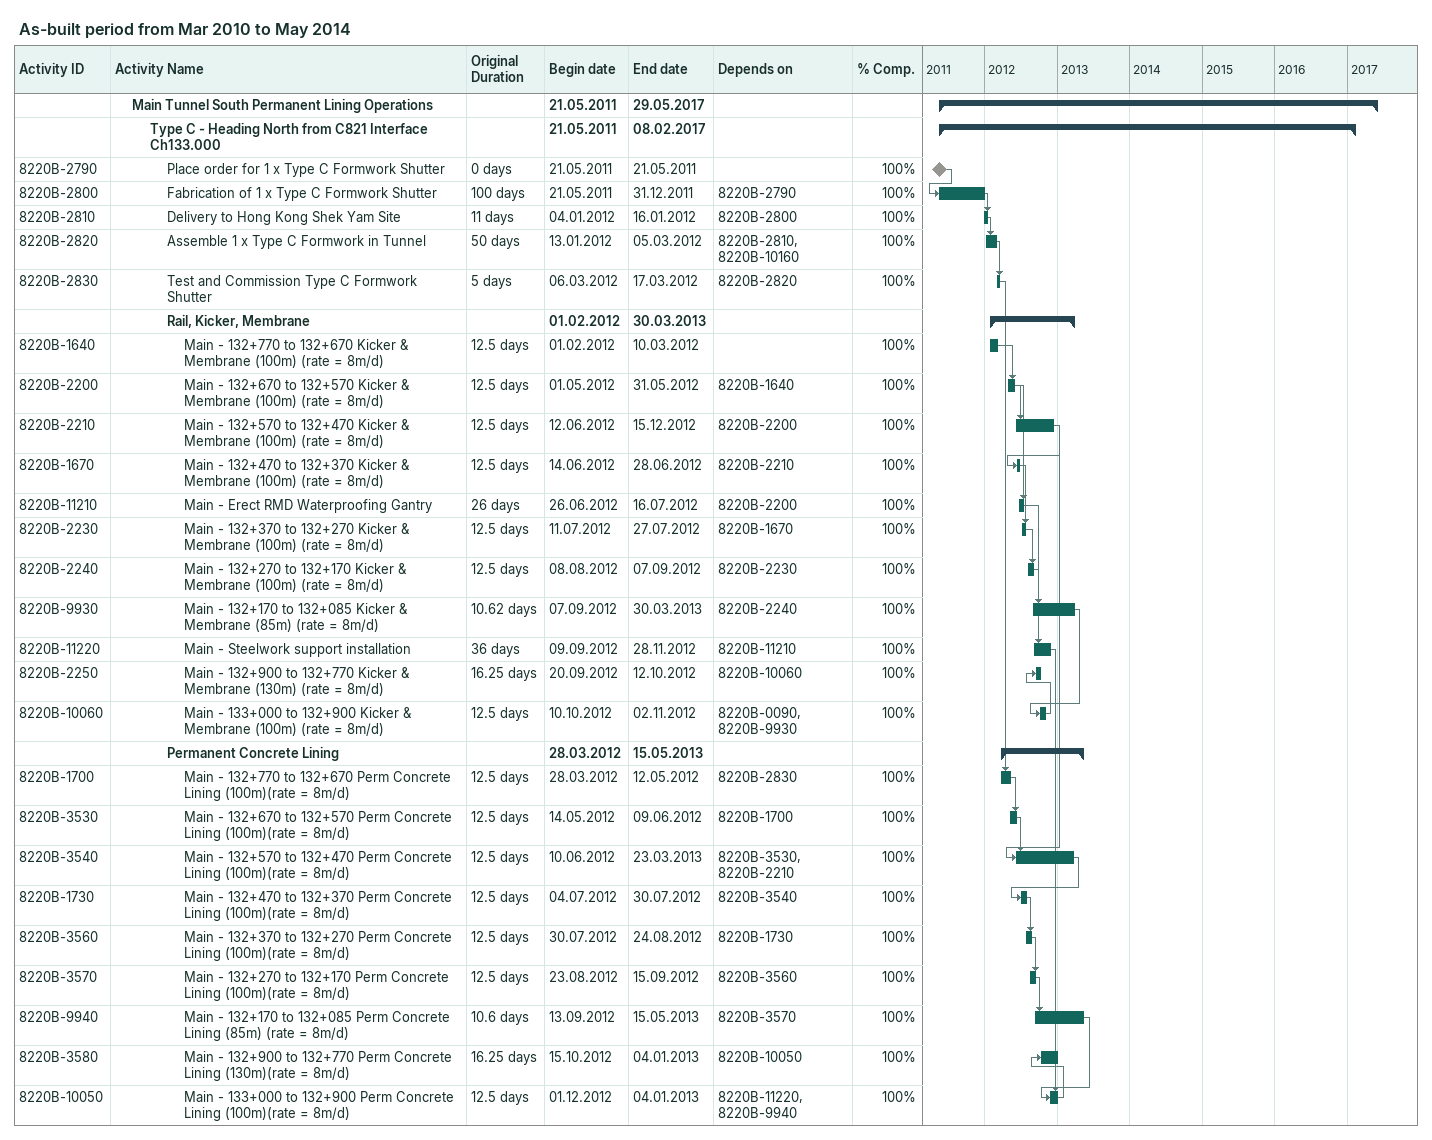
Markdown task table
As-built period from Mar 2010 to May 2014

| ID | Level | Task | Original duration | Start | Finish | Predecessors | % complete |
|---|---|---|---|---|---|---|---|
|  | 2 | **Main Tunnel South Permanent Lining Operations** |  | 2011-05-21 | 2017-05-29 |  |  |
|  | 3 | **Type C - Heading North from C821 Interface Ch133.000** |  | 2011-05-21 | 2017-02-08 |  |  |
| 8220B-2790 | 4 | Place order for 1 x Type C Formwork Shutter | 0d | 2011-05-21 | 2011-05-21 |  | 100 |
| 8220B-2800 | 4 | Fabrication of 1 x Type C Formwork Shutter | 100d | 2011-05-21 | 2011-12-31 | 8220B-2790 | 100 |
| 8220B-2810 | 4 | Delivery to Hong Kong Shek Yam Site | 11d | 2012-01-04 | 2012-01-16 | 8220B-2800 | 100 |
| 8220B-2820 | 4 | Assemble 1 x Type C Formwork in Tunnel | 50d | 2012-01-13 | 2012-03-05 | 8220B-2810, 8220B-10160 | 100 |
| 8220B-2830 | 4 | Test and Commission Type C Formwork Shutter | 5d | 2012-03-06 | 2012-03-17 | 8220B-2820 | 100 |
|  | 4 | **Rail, Kicker, Membrane** |  | 2012-02-01 | 2013-03-30 |  |  |
| 8220B-1640 | 5 | Main - 132+770 to 132+670 Kicker & Membrane (100m) (rate = 8m/d) | 12.5d | 2012-02-01 | 2012-03-10 |  | 100 |
| 8220B-2200 | 5 | Main - 132+670 to 132+570 Kicker & Membrane (100m) (rate = 8m/d) | 12.5d | 2012-05-01 | 2012-05-31 | 8220B-1640 | 100 |
| 8220B-2210 | 5 | Main - 132+570 to 132+470 Kicker & Membrane (100m) (rate = 8m/d) | 12.5d | 2012-06-12 | 2012-12-15 | 8220B-2200 | 100 |
| 8220B-1670 | 5 | Main - 132+470 to 132+370 Kicker & Membrane (100m) (rate = 8m/d) | 12.5d | 2012-06-14 | 2012-06-28 | 8220B-2210 | 100 |
| 8220B-11210 | 5 | Main - Erect RMD Waterproofing Gantry | 26d | 2012-06-26 | 2012-07-16 | 8220B-2200 | 100 |
| 8220B-2230 | 5 | Main - 132+370 to 132+270 Kicker & Membrane (100m) (rate = 8m/d) | 12.5d | 2012-07-11 | 2012-07-27 | 8220B-1670 | 100 |
| 8220B-2240 | 5 | Main - 132+270 to 132+170 Kicker & Membrane (100m) (rate = 8m/d) | 12.5d | 2012-08-08 | 2012-09-07 | 8220B-2230 | 100 |
| 8220B-9930 | 5 | Main - 132+170 to 132+085 Kicker & Membrane (85m) (rate = 8m/d) | 10.62d | 2012-09-07 | 2013-03-30 | 8220B-2240 | 100 |
| 8220B-11220 | 5 | Main - Steelwork support installation | 36d | 2012-09-09 | 2012-11-28 | 8220B-11210 | 100 |
| 8220B-2250 | 5 | Main - 132+900 to 132+770 Kicker & Membrane (130m) (rate = 8m/d) | 16.25d | 2012-09-20 | 2012-10-12 | 8220B-10060 | 100 |
| 8220B-10060 | 5 | Main - 133+000 to 132+900 Kicker & Membrane (100m) (rate = 8m/d) | 12.5d | 2012-10-10 | 2012-11-02 | 8220B-0090, 8220B-9930 | 100 |
|  | 4 | **Permanent Concrete Lining** |  | 2012-03-28 | 2013-05-15 |  |  |
| 8220B-1700 | 5 | Main - 132+770 to 132+670 Perm Concrete Lining (100m)(rate = 8m/d) | 12.5d | 2012-03-28 | 2012-05-12 | 8220B-2830 | 100 |
| 8220B-3530 | 5 | Main - 132+670 to 132+570 Perm Concrete Lining (100m)(rate = 8m/d) | 12.5d | 2012-05-14 | 2012-06-09 | 8220B-1700 | 100 |
| 8220B-3540 | 5 | Main - 132+570 to 132+470 Perm Concrete Lining (100m)(rate = 8m/d) | 12.5d | 2012-06-10 | 2013-03-23 | 8220B-3530, 8220B-2210 | 100 |
| 8220B-1730 | 5 | Main - 132+470 to 132+370 Perm Concrete Lining (100m)(rate = 8m/d) | 12.5d | 2012-07-04 | 2012-07-30 | 8220B-3540 | 100 |
| 8220B-3560 | 5 | Main - 132+370 to 132+270 Perm Concrete Lining (100m)(rate = 8m/d) | 12.5d | 2012-07-30 | 2012-08-24 | 8220B-1730 | 100 |
| 8220B-3570 | 5 | Main - 132+270 to 132+170 Perm Concrete Lining (100m)(rate = 8m/d) | 12.5d | 2012-08-23 | 2012-09-15 | 8220B-3560 | 100 |
| 8220B-9940 | 5 | Main - 132+170 to 132+085 Perm Concrete Lining (85m) (rate = 8m/d) | 10.6d | 2012-09-13 | 2013-05-15 | 8220B-3570 | 100 |
| 8220B-3580 | 5 | Main - 132+900 to 132+770 Perm Concrete Lining (130m)(rate = 8m/d) | 16.25d | 2012-10-15 | 2013-01-04 | 8220B-10050 | 100 |
| 8220B-10050 | 5 | Main - 133+000 to 132+900 Perm Concrete Lining (100m)(rate = 8m/d) | 12.5d | 2012-12-01 | 2013-01-04 | 8220B-11220, 8220B-9940 | 100 |
